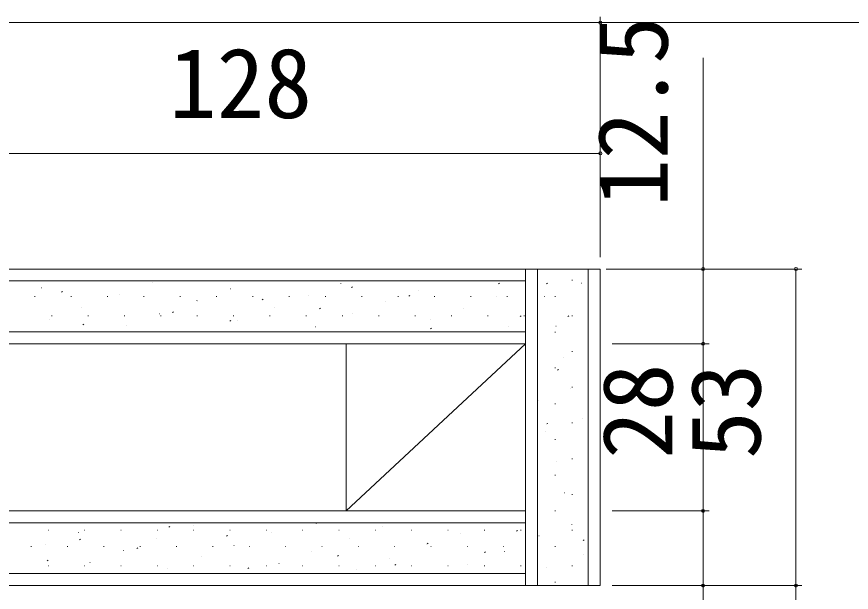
# Model space of a CAD drawing. Units: millimetres, scale not verified. Extents: x -2376 to -396, y -1680 to 1510.
# Drawn here: x -2030.2 to -1890.6, y -1314.9 to -1218.6 of the extents above; entities that cross this region are included whole.
import ezdxf
from ezdxf.enums import TextEntityAlignment as Align

# ---------------------------------------------------------------- set-up
doc = ezdxf.new("R2010")
doc.units = ezdxf.units.MM
doc.header["$LTSCALE"] = 8
doc.layers.add('0-6_YSS_K', color=3, linetype='Continuous', lineweight=9)
doc.layers.add('0-8_YKK_D', color=6, linetype='Continuous', lineweight=9)
doc.styles.add('ＭＳ ゴシック', font='')
doc.styles.get('ＭＳ ゴシック').set_extended_font_data('MS Gothic')

msp = doc.modelspace()

# ---------------------------------------------------------------- linework, layer by layer
at = {"layer": '0-6_YSS_K'}
for p, q in [((-2123.591, -1260.813), (-1932.591, -1260.813)), ((-1945.091, -1260.813), (-1945.091, -1273.313)), ((-1943.091, -1260.813), (-1943.091, -1313.813)), ((-1934.591, -1260.813), (-1934.591, -1313.813)), ((-1932.591, -1260.813), (-1932.591, -1313.813)), ((-2123.591, -1262.813), (-1945.091, -1262.813)), ((-2007.517, -1263.072), (-2007.499, -1263.065)), ((-1975.994, -1263.273), (-1975.975, -1263.266)), ((-1949.611, -1263.301), (-1949.444, -1263.19)), ((-1941.611, -1263.301), (-1941.444, -1263.19)), ((-1937.354, -1262.671), (-1937.254, -1262.671)), ((-1935.717, -1263.207), (-1935.698, -1263.2)), ((-2026.116, -1263.976), (-2026.097, -1263.97)), ((-2022.762, -1264.705), (-2022.595, -1264.594)), ((-2013.098, -1265.048), (-2013.079, -1265.041)), ((-1994.499, -1264.144), (-1994.48, -1264.137)), ((-1974.2, -1263.905), (-1974.033, -1263.794)), ((-1962.976, -1264.345), (-1962.957, -1264.338)), ((-2027.244, -1265.421), (-2027.144, -1265.421)), ((-2021.164, -1265.421), (-2021.064, -1265.421)), ((-2015.084, -1265.421), (-2014.984, -1265.421)), ((-2009.004, -1265.421), (-2008.904, -1265.421)), ((-2002.924, -1265.421), (-2002.824, -1265.421)), ((-2000.079, -1266.12), (-2000.06, -1266.113)), ((-1996.844, -1265.421), (-1996.744, -1265.421)), ((-1990.764, -1265.421), (-1990.664, -1265.421)), ((-1989.184, -1265.987), (-1989.017, -1265.877)), ((-1984.684, -1265.421), (-1984.584, -1265.421)), ((-1981.48, -1265.215), (-1981.462, -1265.209)), ((-1978.604, -1265.421), (-1978.504, -1265.421)), ((-1972.524, -1265.421), (-1972.424, -1265.421)), ((-1968.462, -1266.287), (-1968.443, -1266.281)), ((-1966.444, -1265.421), (-1966.344, -1265.421)), ((-1964.595, -1265.383), (-1964.428, -1265.272)), ((-1960.364, -1265.421), (-1960.264, -1265.421)), ((-1954.284, -1265.421), (-1954.184, -1265.421)), ((-1949.957, -1265.416), (-1949.938, -1265.41)), ((-1948.204, -1265.421), (-1948.104, -1265.421)), ((-1941.957, -1265.416), (-1941.938, -1265.41)), ((-1940.204, -1265.421), (-1940.104, -1265.421)), ((-2019.338, -1267.258), (-2019.319, -1267.251)), ((-1987.061, -1267.192), (-1987.042, -1267.185)), ((-1979.579, -1267.465), (-1979.412, -1267.354)), ((-1955.443, -1267.359), (-1955.425, -1267.352)), ((-2024.824, -1269.201), (-2024.805, -1269.194)), ((-2024.394, -1268.651), (-2024.294, -1268.651)), ((-2018.314, -1268.651), (-2018.214, -1268.651)), ((-2012.234, -1268.651), (-2012.134, -1268.651)), ((-2006.32, -1268.33), (-2006.301, -1268.323)), ((-2006.154, -1268.651), (-2006.054, -1268.651)), ((-2004.168, -1268.069), (-2004.001, -1267.959)), ((-2000.074, -1268.651), (-1999.974, -1268.651)), ((-1993.994, -1268.651), (-1993.894, -1268.651)), ((-1987.914, -1268.651), (-1987.814, -1268.651)), ((-1981.834, -1268.651), (-1981.734, -1268.651)), ((-1975.754, -1268.651), (-1975.654, -1268.651)), ((-1974.042, -1268.263), (-1974.023, -1268.257)), ((-1969.674, -1268.651), (-1969.574, -1268.651)), ((-1963.594, -1268.651), (-1963.494, -1268.651)), ((-1961.024, -1269.335), (-1961.005, -1269.329)), ((-1957.514, -1268.651), (-1957.414, -1268.651)), ((-1951.434, -1268.651), (-1951.334, -1268.651)), ((-1946.001, -1268.747), (-1945.835, -1268.637)), ((-1945.354, -1268.651), (-1945.254, -1268.651)), ((-1938.001, -1268.747), (-1937.835, -1268.637)), ((-1937.354, -1268.651), (-1937.254, -1268.651)), ((-2019.152, -1270.151), (-2018.985, -1270.041)), ((-2011.806, -1270.272), (-2011.787, -1270.266)), ((-1994.563, -1269.547), (-1994.396, -1269.436)), ((-1993.301, -1269.401), (-1993.282, -1269.395)), ((-1980.283, -1270.473), (-1980.264, -1270.467)), ((-1960.985, -1270.829), (-1960.818, -1270.719)), ((-1948.005, -1270.407), (-1947.987, -1270.4)), ((-1940.005, -1270.407), (-1939.986, -1270.4)), ((-1945.091, -1271.313), (-2123.591, -1271.313)), ((-1940.204, -1271.401), (-1940.104, -1271.401)), ((-1975.091, -1273.313), (-2123.591, -1273.313)), ((-1975.091, -1273.313), (-1945.091, -1273.313)), ((-1975.091, -1301.313), (-1975.091, -1273.313)), ((-1945.091, -1273.313), (-1975.091, -1301.313)), ((-1945.091, -1273.313), (-1945.091, -1301.313)), ((-1937.354, -1274.631), (-1937.254, -1274.631)), ((-1938.713, -1275.631), (-1938.694, -1275.625)), ((-1940.204, -1277.381), (-1940.104, -1277.381)), ((-1939.77, -1277.754), (-1939.603, -1277.643)), ((-1937.515, -1280.889), (-1937.497, -1280.882)), ((-1937.354, -1280.611), (-1937.254, -1280.611)), ((-1943.002, -1282.832), (-1942.983, -1282.825)), ((-1940.204, -1283.361), (-1940.104, -1283.361)), ((-1935.564, -1285.88), (-1935.545, -1285.873)), ((-1941.539, -1286.76), (-1941.372, -1286.65)), ((-1937.354, -1286.591), (-1937.254, -1286.591)), ((-1941.804, -1288.09), (-1941.785, -1288.083)), ((-1940.204, -1289.341), (-1940.104, -1289.341)), ((-1939.852, -1293.08), (-1939.833, -1293.074)), ((-1937.354, -1292.571), (-1937.254, -1292.571)), ((-1940.204, -1295.321), (-1940.104, -1295.321)), ((-1938.56, -1298.305), (-1938.541, -1298.298)), ((-1937.354, -1298.551), (-1937.254, -1298.551)), ((-1975.091, -1301.313), (-2123.591, -1301.313)), ((-1945.091, -1301.313), (-1975.091, -1301.313)), ((-1945.091, -1301.313), (-1945.091, -1313.813)), ((-1940.204, -1301.301), (-1940.104, -1301.301)), ((-2123.591, -1303.313), (-1945.091, -1303.313)), ((-2004.759, -1304.047), (-2004.593, -1303.937)), ((-2000.667, -1303.799), (-2000.648, -1303.792)), ((-1980.17, -1303.443), (-1980.003, -1303.333)), ((-1969.05, -1303.966), (-1969.031, -1303.959)), ((-1937.362, -1303.563), (-1937.343, -1303.556)), ((-2024.994, -1304.531), (-2024.894, -1304.531)), ((-2019.926, -1304.936), (-2019.907, -1304.93)), ((-2018.914, -1304.531), (-2018.814, -1304.531)), ((-2012.834, -1304.531), (-2012.734, -1304.531)), ((-2006.754, -1304.531), (-2006.654, -1304.531)), ((-2000.674, -1304.531), (-2000.574, -1304.531)), ((-1995.154, -1305.525), (-1994.987, -1305.415)), ((-1994.594, -1304.531), (-1994.494, -1304.531)), ((-1988.514, -1304.531), (-1988.414, -1304.531)), ((-1987.649, -1304.87), (-1987.63, -1304.864)), ((-1982.434, -1304.531), (-1982.334, -1304.531)), ((-1976.354, -1304.531), (-1976.254, -1304.531)), ((-1970.274, -1304.531), (-1970.174, -1304.531)), ((-1964.194, -1304.531), (-1964.094, -1304.531)), ((-1958.114, -1304.531), (-1958.014, -1304.531)), ((-1956.031, -1305.038), (-1956.012, -1305.031)), ((-1952.034, -1304.531), (-1951.934, -1304.531)), ((-1946.593, -1304.726), (-1946.426, -1304.615)), ((-1945.954, -1304.531), (-1945.854, -1304.531)), ((-1942.848, -1305.505), (-1942.83, -1305.499)), ((-1937.354, -1304.531), (-1937.254, -1304.531)), ((-2025.412, -1306.879), (-2025.393, -1306.873)), ((-2019.743, -1306.129), (-2019.577, -1306.019)), ((-2006.907, -1306.008), (-2006.888, -1306.002)), ((-1974.63, -1305.942), (-1974.611, -1305.935)), ((-1961.612, -1307.014), (-1961.593, -1307.007)), ((-1961.577, -1306.808), (-1961.41, -1306.697)), ((-1935.471, -1306.251), (-1935.305, -1306.14)), ((-2027.844, -1307.281), (-2027.744, -1307.281)), ((-2021.764, -1307.281), (-2021.664, -1307.281)), ((-2015.684, -1307.281), (-2015.584, -1307.281)), ((-2012.393, -1307.951), (-2012.375, -1307.944)), ((-2010.138, -1307.607), (-2009.971, -1307.497)), ((-2009.604, -1307.281), (-2009.504, -1307.281)), ((-2003.524, -1307.281), (-2003.424, -1307.281)), ((-1997.444, -1307.281), (-1997.344, -1307.281)), ((-1993.889, -1307.08), (-1993.87, -1307.073)), ((-1991.364, -1307.281), (-1991.264, -1307.281)), ((-1985.284, -1307.281), (-1985.184, -1307.281)), ((-1980.87, -1308.152), (-1980.851, -1308.145)), ((-1979.204, -1307.281), (-1979.104, -1307.281)), ((-1973.124, -1307.281), (-1973.024, -1307.281)), ((-1967.044, -1307.281), (-1966.944, -1307.281)), ((-1960.964, -1307.281), (-1960.864, -1307.281)), ((-1954.884, -1307.281), (-1954.784, -1307.281)), ((-1951.971, -1308.286), (-1951.805, -1308.175)), ((-1948.804, -1307.281), (-1948.704, -1307.281)), ((-1948.593, -1308.086), (-1948.574, -1308.079)), ((-1940.204, -1307.281), (-1940.104, -1307.281)), ((-2025.122, -1309.689), (-2024.955, -1309.579)), ((-1999.375, -1309.023), (-1999.356, -1309.016)), ((-1976.561, -1308.89), (-1976.394, -1308.779)), ((-1967.852, -1309.224), (-1967.833, -1309.217)), ((-1935.41, -1308.553), (-1935.391, -1308.547)), ((-2024.994, -1310.511), (-2024.894, -1310.511)), ((-2018.914, -1310.511), (-2018.814, -1310.511)), ((-2017.974, -1309.927), (-2017.955, -1309.921)), ((-2012.834, -1310.511), (-2012.734, -1310.511)), ((-2006.754, -1310.511), (-2006.654, -1310.511)), ((-2004.955, -1310.999), (-2004.937, -1310.992)), ((-2000.674, -1310.511), (-2000.574, -1310.511)), ((-1994.594, -1310.511), (-1994.494, -1310.511)), ((-1991.544, -1310.972), (-1991.378, -1310.861)), ((-1988.514, -1310.511), (-1988.414, -1310.511)), ((-1986.356, -1310.095), (-1986.338, -1310.088)), ((-1982.434, -1310.511), (-1982.334, -1310.511)), ((-1976.354, -1310.511), (-1976.254, -1310.511)), ((-1973.338, -1311.166), (-1973.319, -1311.16)), ((-1970.274, -1310.511), (-1970.174, -1310.511)), ((-1966.955, -1310.368), (-1966.788, -1310.257)), ((-1964.194, -1310.511), (-1964.094, -1310.511)), ((-1958.114, -1310.511), (-1958.014, -1310.511)), ((-1954.833, -1310.296), (-1954.814, -1310.289)), ((-1952.034, -1310.511), (-1951.934, -1310.511)), ((-1945.954, -1310.511), (-1945.854, -1310.511)), ((-1941.651, -1310.763), (-1941.632, -1310.756)), ((-1937.354, -1310.511), (-1937.254, -1310.511)), ((-2123.591, -1311.813), (-1945.091, -1311.813)), ((-2123.591, -1313.813), (-1932.591, -1313.813)), ((-1940.204, -1313.261), (-1940.104, -1313.261))]:
    msp.add_line(p, q, dxfattribs=at)
at = {"layer": '0-8_YKK_D'}
for p, q in [((-1932.591, -1258.813), (-1932.591, -1218.572)), ((-1932.591, -1219.572), (-2248.091, -1219.572)), ((-1213.091, -1219.572), (-1932.591, -1219.572)), ((-1915.394, -1260.813), (-1915.394, -1225.453)), ((-1932.591, -1241.455), (-2060.591, -1241.455)), ((-1931.591, -1260.813), (-1898.851, -1260.813)), ((-1931.591, -1260.813), (-1914.394, -1260.813)), ((-1915.394, -1273.313), (-1915.394, -1260.813)), ((-1899.851, -1313.813), (-1899.851, -1260.813)), ((-1930.591, -1273.313), (-1914.394, -1273.313)), ((-1915.394, -1273.313), (-1915.394, -1301.313)), ((-1930.591, -1301.313), (-1914.394, -1301.313)), ((-1915.394, -1301.313), (-1915.394, -1313.813)), ((-1930.591, -1313.813), (-1898.851, -1313.813)), ((-1929.591, -1313.813), (-1898.851, -1313.813)), ((-1916.591, -1313.813), (-1914.394, -1313.813)), ((-1915.394, -1313.813), (-1915.394, -1349.173)), ((-1899.851, -1313.813), (-1899.851, -1510.813))]:
    msp.add_line(p, q, dxfattribs=at)
for centre, start, end in [((-1932.591, -1219.572), 0, 180), ((-1932.591, -1219.572), 0, 180), ((-1932.591, -1219.572), 180, 0), ((-1932.591, -1219.572), 180, 0), ((-1932.591, -1241.455), 0, 180), ((-1932.591, -1241.455), 180, 0), ((-1915.394, -1260.813), 90, 270), ((-1915.394, -1260.813), 270, 90), ((-1899.851, -1260.813), 90, 270), ((-1899.851, -1260.813), 270, 90), ((-1915.394, -1273.313), 90, 270), ((-1915.394, -1273.313), 90, 270), ((-1915.394, -1273.313), 270, 90), ((-1915.394, -1273.313), 270, 90), ((-1915.394, -1301.313), 90, 270), ((-1915.394, -1301.313), 90, 270), ((-1915.394, -1301.313), 270, 90), ((-1915.394, -1301.313), 270, 90), ((-1915.394, -1313.813), 90, 270), ((-1915.394, -1313.813), 270, 90), ((-1899.851, -1313.813), 90, 270), ((-1899.851, -1313.813), 90, 270), ((-1899.851, -1313.813), 270, 90), ((-1899.851, -1313.813), 270, 90)]:
    msp.add_arc(centre, 0.25, start, end, dxfattribs=at)

# ---------------------------------------------------------------- texts
at = {"layer": '0-8_YKK_D', "color": 4, "style": 'ＭＳ ゴシック'}
for s, p in [('12.5', (-1917.794, -1250.413)), ('28', (-1916.994, -1292.593)), ('53', (-1902.251, -1292.593))]:
    msp.add_text(s, height=11.73, rotation=90, dxfattribs=at).set_placement(p, align=Align.BOTTOM_LEFT)
msp.add_text('128', height=11.73, dxfattribs=at).set_placement((-2004.751, -1239.055), align=Align.BOTTOM_LEFT)

doc.saveas('drawing.dxf')
